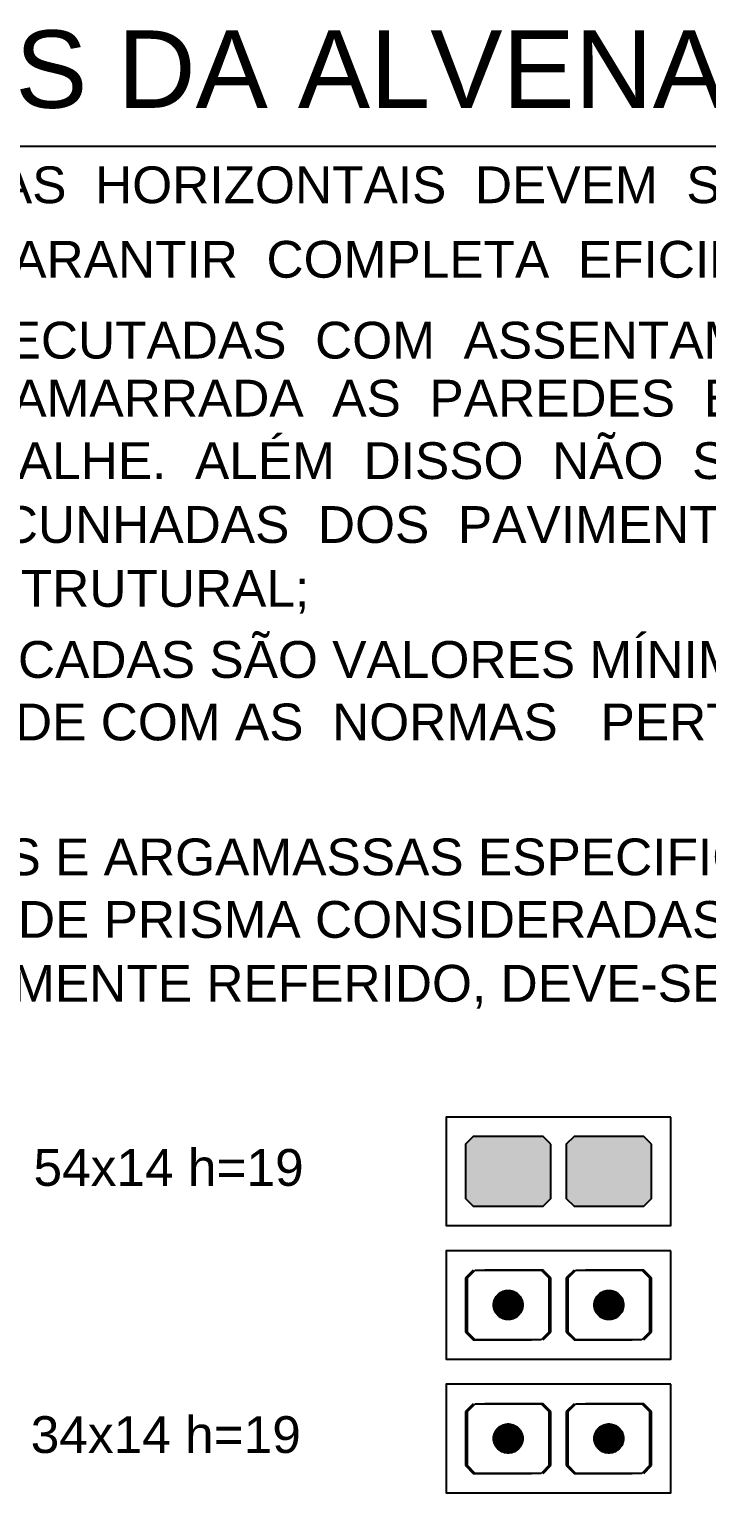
# Model space of a CAD drawing. Extents: x 0 to 119, y 0 to 84.
# Drawn here: x 106.6 to 110.1, y 43.35 to 50.91 of the extents above; entities that cross this region are included whole.
import ezdxf

# ---------------------------------------------------------------- set-up
doc = ezdxf.new("R2010")
doc.units = 0
doc.header["$MEASUREMENT"] = 0
doc.linetypes.add('ESTILO_TQS_0005', pattern=[0.4, 0.3, -0.1])
for name, color, linetype in [('17', 90, 'CONTINUOUS'), ('27', 250, 'CONTINUOUS'), ('40', 7, 'CONTINUOUS'), ('9', 8, 'CONTINUOUS')]:
    doc.layers.add(name, color=color, linetype=linetype)
doc.styles.add('TQS_ARIAL', font='arial.ttf')

msp = doc.modelspace()

# ---------------------------------------------------------------- linework, layer by layer
at = {"layer": '17', "color": 90, "linetype": 'Continuous'}
for p, q in [((108.864602, 43.774576), (108.904602, 43.814576)), ((108.864602, 43.494576), (108.864602, 43.774576)), ((108.904602, 43.814576), (109.244602, 43.814576)), ((109.244602, 43.814576), (109.284602, 43.774577)), ((109.284602, 43.774577), (109.284602, 43.494576)), ((109.384602, 43.774576), (109.424602, 43.814576)), ((109.384602, 43.494576), (109.384602, 43.774576)), ((109.424602, 43.814576), (109.764602, 43.814576)), ((109.764602, 43.814576), (109.804602, 43.774577)), ((109.804602, 43.774577), (109.804602, 43.494576)), ((109.031794, 43.576828), (109.09175, 43.705405)), ((109.54055, 43.590228), (109.599562, 43.56271)), ((108.904602, 43.454576), (108.864602, 43.494576)), ((109.284602, 43.494576), (109.244602, 43.454576)), ((109.424602, 43.454576), (109.384602, 43.494576)), ((109.804602, 43.494576), (109.764602, 43.454576)), ((109.244602, 43.454576), (108.904602, 43.454576)), ((109.764602, 43.454576), (109.424602, 43.454576))]:
    msp.add_line(p, q, dxfattribs=at)
for points in [[(109.073402, 43.634576), (109.073408, 43.634455), (109.073427, 43.634335), (109.073457, 43.634217), (109.0735, 43.634103), (109.073553, 43.633994), (109.073617, 43.633891), (109.073692, 43.633795), (109.073776, 43.633707), (109.073868, 43.633628), (109.073968, 43.633558), (109.074074, 43.633499), (109.074186, 43.633451), (109.074302, 43.633415), (109.074421, 43.63339), (109.074542, 43.633378), (109.074663, 43.633378), (109.074784, 43.63339), (109.074903, 43.633415), (109.075019, 43.633451), (109.075131, 43.633499), (109.075237, 43.633558), (109.075337, 43.633628), (109.075429, 43.633707), (109.075513, 43.633795), (109.075587, 43.633891), (109.075652, 43.633994), (109.075705, 43.634103), (109.075747, 43.634217), (109.075778, 43.634335), (109.075796, 43.634455), (109.075802, 43.634576), (108.999002, 43.634576), (108.99939, 43.642225), (109.00055, 43.649795), (109.002469, 43.657208), (109.005129, 43.66439), (109.008502, 43.671265), (109.012553, 43.677764), (109.01724, 43.68382), (109.022516, 43.689371), (109.028327, 43.694359), (109.034613, 43.698734), (109.041308, 43.70245), (109.048346, 43.705471), (109.055653, 43.707763), (109.063154, 43.709305), (109.070773, 43.710079), (109.078431, 43.710079), (109.08605, 43.709305), (109.093552, 43.707763), (109.100859, 43.705471), (109.107896, 43.70245), (109.114592, 43.698734), (109.120878, 43.694359), (109.126688, 43.689371), (109.131964, 43.68382), (109.136652, 43.677764), (109.140703, 43.671265), (109.144076, 43.66439), (109.146735, 43.657208), (109.148655, 43.649795), (109.149814, 43.642225), (109.150202, 43.634576), (109.073402, 43.634576)], [(109.593402, 43.634576), (109.593408, 43.634455), (109.593427, 43.634335), (109.593457, 43.634217), (109.5935, 43.634103), (109.593553, 43.633994), (109.593617, 43.633891), (109.593692, 43.633795), (109.593776, 43.633707), (109.593868, 43.633627), (109.593968, 43.633558), (109.594074, 43.633499), (109.594186, 43.633451), (109.594302, 43.633415), (109.594421, 43.63339), (109.594542, 43.633378), (109.594663, 43.633378), (109.594784, 43.63339), (109.594903, 43.633415), (109.595019, 43.633451), (109.595131, 43.633499), (109.595237, 43.633558), (109.595337, 43.633627), (109.595429, 43.633707), (109.595513, 43.633795), (109.595587, 43.633891), (109.595652, 43.633994), (109.595705, 43.634103), (109.595747, 43.634217), (109.595778, 43.634335), (109.595796, 43.634455), (109.595802, 43.634576), (109.519002, 43.634576), (109.51939, 43.642225), (109.52055, 43.649795), (109.522469, 43.657208), (109.525129, 43.66439), (109.528502, 43.671265), (109.532553, 43.677764), (109.53724, 43.68382), (109.542516, 43.689371), (109.548327, 43.694359), (109.554613, 43.698734), (109.561308, 43.70245), (109.568346, 43.70547), (109.575653, 43.707763), (109.583154, 43.709305), (109.590773, 43.710079), (109.598431, 43.710079), (109.60605, 43.709305), (109.613552, 43.707763), (109.620859, 43.70547), (109.627896, 43.70245), (109.634592, 43.698734), (109.640878, 43.694359), (109.646688, 43.689371), (109.651964, 43.68382), (109.656652, 43.677764), (109.660703, 43.671265), (109.664076, 43.66439), (109.666735, 43.657208), (109.668655, 43.649795), (109.669814, 43.642225), (109.670202, 43.634576), (109.593402, 43.634576)], [(109.075802, 43.634576), (109.075796, 43.634698), (109.075778, 43.634818), (109.075747, 43.634936), (109.075705, 43.63505), (109.075652, 43.635159), (109.075587, 43.635262), (109.075513, 43.635358), (109.075429, 43.635446), (109.075337, 43.635525), (109.075237, 43.635595), (109.075131, 43.635654), (109.075019, 43.635702), (109.074903, 43.635738), (109.074784, 43.635763), (109.074663, 43.635775), (109.074542, 43.635775), (109.074421, 43.635763), (109.074302, 43.635738), (109.074186, 43.635702), (109.074074, 43.635654), (109.073968, 43.635595), (109.073868, 43.635525), (109.073776, 43.635446), (109.073692, 43.635358), (109.073617, 43.635262), (109.073553, 43.635159), (109.0735, 43.63505), (109.073457, 43.634936), (109.073427, 43.634818), (109.073408, 43.634698), (109.073402, 43.634576), (109.150202, 43.634576), (109.149814, 43.626928), (109.148655, 43.619358), (109.146735, 43.611945), (109.144076, 43.604763), (109.140703, 43.597888), (109.136652, 43.591389), (109.131964, 43.585333), (109.126688, 43.579782), (109.120878, 43.574794), (109.114592, 43.570419), (109.107896, 43.566702), (109.100859, 43.563682), (109.093552, 43.56139), (109.08605, 43.559848), (109.078431, 43.559073), (109.070773, 43.559073), (109.063154, 43.559848), (109.055653, 43.56139), (109.048346, 43.563682), (109.041308, 43.566702), (109.034613, 43.570419), (109.028327, 43.574794), (109.022516, 43.579782), (109.01724, 43.585333), (109.012553, 43.591389), (109.008502, 43.597888), (109.005129, 43.604763), (109.002469, 43.611945), (109.00055, 43.619358), (108.99939, 43.626928), (108.999002, 43.634576), (109.075802, 43.634576)], [(109.595802, 43.634576), (109.595796, 43.634698), (109.595778, 43.634818), (109.595747, 43.634936), (109.595705, 43.63505), (109.595652, 43.635159), (109.595587, 43.635262), (109.595513, 43.635358), (109.595429, 43.635446), (109.595337, 43.635525), (109.595237, 43.635595), (109.595131, 43.635654), (109.595019, 43.635702), (109.594903, 43.635738), (109.594784, 43.635763), (109.594663, 43.635775), (109.594542, 43.635775), (109.594421, 43.635763), (109.594302, 43.635738), (109.594186, 43.635702), (109.594074, 43.635654), (109.593968, 43.635595), (109.593868, 43.635525), (109.593776, 43.635446), (109.593692, 43.635358), (109.593617, 43.635262), (109.593553, 43.635159), (109.5935, 43.63505), (109.593457, 43.634936), (109.593427, 43.634818), (109.593408, 43.634698), (109.593402, 43.634576), (109.670202, 43.634576), (109.669814, 43.626928), (109.668655, 43.619358), (109.666735, 43.611945), (109.664076, 43.604763), (109.660703, 43.597888), (109.656652, 43.591389), (109.651964, 43.585333), (109.646688, 43.579782), (109.640878, 43.574794), (109.634592, 43.570419), (109.627896, 43.566702), (109.620859, 43.563682), (109.613552, 43.56139), (109.60605, 43.559848), (109.598431, 43.559073), (109.590773, 43.559073), (109.583154, 43.559848), (109.575653, 43.56139), (109.568346, 43.563682), (109.561308, 43.566702), (109.554613, 43.570419), (109.548327, 43.574794), (109.542516, 43.579782), (109.53724, 43.585333), (109.532553, 43.591389), (109.528502, 43.597888), (109.525129, 43.604763), (109.522469, 43.611945), (109.52055, 43.619358), (109.51939, 43.626928), (109.519002, 43.634576), (109.595802, 43.634576)]]:
    msp.add_lwpolyline(points, dxfattribs=at)
for centre in [(109.074602, 43.634576), (109.594602, 43.634576)]:
    msp.add_circle(centre, 0.0744, dxfattribs=at)
for points in [[(109.073402, 43.634576), (109.028327, 43.694359), (109.034613, 43.698734)], [(109.073402, 43.634576), (109.034613, 43.698734), (109.041308, 43.70245)], [(109.073402, 43.634576), (109.041308, 43.70245), (109.048346, 43.705471)], [(109.073402, 43.634576), (109.048346, 43.705471), (109.055653, 43.707763)], [(109.073402, 43.634576), (109.055653, 43.707763), (109.063154, 43.709305)], [(109.073402, 43.634576), (109.063154, 43.709305), (109.070773, 43.710079)], [(109.073402, 43.634576), (109.070773, 43.710079), (109.078431, 43.710079)], [(109.075337, 43.633628), (109.073402, 43.634576), (109.078431, 43.710079)], [(109.075337, 43.633628), (109.078431, 43.710079), (109.150202, 43.634576)], [(109.150202, 43.634576), (109.078431, 43.710079), (109.08605, 43.709305)], [(109.150202, 43.634576), (109.08605, 43.709305), (109.093552, 43.707763)], [(109.150202, 43.634576), (109.093552, 43.707763), (109.100859, 43.705471)], [(109.150202, 43.634576), (109.100859, 43.705471), (109.107896, 43.70245)], [(109.150202, 43.634576), (109.107896, 43.70245), (109.114592, 43.698734)], [(109.150202, 43.634576), (109.114592, 43.698734), (109.120878, 43.694359)], [(109.593402, 43.634576), (109.548327, 43.694359), (109.554613, 43.698734)], [(109.593402, 43.634576), (109.554613, 43.698734), (109.561308, 43.70245)], [(109.593402, 43.634576), (109.561308, 43.70245), (109.568346, 43.70547)], [(109.593402, 43.634576), (109.568346, 43.70547), (109.575653, 43.707763)], [(109.593402, 43.634576), (109.575653, 43.707763), (109.583154, 43.709305)], [(109.593402, 43.634576), (109.583154, 43.709305), (109.590773, 43.710079)], [(109.593402, 43.634576), (109.590773, 43.710079), (109.598431, 43.710079)], [(109.595337, 43.633627), (109.593402, 43.634576), (109.598431, 43.710079)], [(109.595337, 43.633627), (109.598431, 43.710079), (109.670202, 43.634576)], [(109.670202, 43.634576), (109.598431, 43.710079), (109.60605, 43.709305)], [(109.670202, 43.634576), (109.60605, 43.709305), (109.613552, 43.707763)], [(109.670202, 43.634576), (109.613552, 43.707763), (109.620859, 43.70547)], [(109.670202, 43.634576), (109.620859, 43.70547), (109.627896, 43.70245)], [(109.670202, 43.634576), (109.627896, 43.70245), (109.634592, 43.698734)], [(109.670202, 43.634576), (109.634592, 43.698734), (109.640878, 43.694359)], [(109.073402, 43.634576), (108.999002, 43.634576), (108.99939, 43.642225)], [(109.073868, 43.635525), (108.99939, 43.626928), (108.999002, 43.634576)], [(109.073402, 43.634576), (108.99939, 43.642225), (109.00055, 43.649795)], [(109.073868, 43.635525), (109.00055, 43.619358), (108.99939, 43.626928)], [(109.073402, 43.634576), (109.00055, 43.649795), (109.002469, 43.657208)], [(109.073868, 43.635525), (109.002469, 43.611945), (109.00055, 43.619358)], [(109.073402, 43.634576), (109.002469, 43.657208), (109.005129, 43.66439)], [(109.073868, 43.635525), (109.005129, 43.604763), (109.002469, 43.611945)], [(109.073402, 43.634576), (109.005129, 43.66439), (109.008502, 43.671265)], [(109.073868, 43.635525), (109.008502, 43.597888), (109.005129, 43.604763)], [(109.073402, 43.634576), (109.008502, 43.671265), (109.012553, 43.677764)], [(109.073868, 43.635525), (109.012553, 43.591389), (109.008502, 43.597888)], [(109.073402, 43.634576), (109.012553, 43.677764), (109.01724, 43.68382)], [(109.073868, 43.635525), (109.01724, 43.585333), (109.012553, 43.591389)], [(109.073402, 43.634576), (109.01724, 43.68382), (109.022516, 43.689371)], [(109.073868, 43.635525), (109.022516, 43.579782), (109.01724, 43.585333)], [(109.073402, 43.634576), (109.022516, 43.689371), (109.028327, 43.694359)], [(109.073868, 43.635525), (109.028327, 43.574794), (109.022516, 43.579782)], [(109.073868, 43.635525), (109.034613, 43.570419), (109.028327, 43.574794)], [(109.073868, 43.635525), (109.041308, 43.566702), (109.034613, 43.570419)], [(109.073868, 43.635525), (109.048346, 43.563682), (109.041308, 43.566702)], [(109.073868, 43.635525), (109.055653, 43.56139), (109.048346, 43.563682)], [(109.073868, 43.635525), (109.063154, 43.559848), (109.055653, 43.56139)], [(109.073868, 43.635525), (109.070773, 43.559073), (109.063154, 43.559848)], [(109.073868, 43.635525), (109.078431, 43.559073), (109.070773, 43.559073)], [(109.075337, 43.633628), (109.073408, 43.634455), (109.073402, 43.634576)], [(109.075337, 43.633628), (109.073402, 43.634576), (109.073402, 43.634576)], [(109.075337, 43.633628), (109.073402, 43.634576), (109.073402, 43.634576)], [(109.075337, 43.633628), (109.073402, 43.634576), (109.073402, 43.634576)], [(109.075337, 43.633628), (109.073402, 43.634576), (109.073402, 43.634576)], [(109.075337, 43.633628), (109.073402, 43.634576), (109.073402, 43.634576)], [(109.075337, 43.633628), (109.073402, 43.634576), (109.073402, 43.634576)], [(109.075337, 43.633628), (109.073402, 43.634576), (109.073402, 43.634576)], [(109.075337, 43.633628), (109.073402, 43.634576), (109.073402, 43.634576)], [(109.075337, 43.633628), (109.073402, 43.634576), (109.073402, 43.634576)], [(109.075337, 43.633628), (109.073427, 43.634335), (109.073408, 43.634455)], [(109.075337, 43.633628), (109.073408, 43.634455), (109.073408, 43.634455)], [(109.075337, 43.633628), (109.073553, 43.633994), (109.073427, 43.634335)], [(109.075337, 43.633628), (109.073427, 43.634335), (109.073427, 43.634335)], [(109.075337, 43.633628), (109.073427, 43.634335), (109.073427, 43.634335)], [(109.075337, 43.633628), (109.073692, 43.633795), (109.073553, 43.633994)], [(109.075337, 43.633628), (109.073868, 43.633628), (109.073692, 43.633795)], [(109.075802, 43.634576), (109.073868, 43.635525), (109.074074, 43.635654)], [(109.075802, 43.634576), (109.078431, 43.559073), (109.073868, 43.635525)], [(109.075337, 43.633628), (109.073968, 43.633558), (109.073868, 43.633628)], [(109.075337, 43.633628), (109.074074, 43.633499), (109.073968, 43.633558)], [(109.075802, 43.634576), (109.074074, 43.635654), (109.074421, 43.635763)], [(109.075337, 43.633628), (109.074186, 43.633451), (109.074074, 43.633499)], [(109.075337, 43.633628), (109.074302, 43.633415), (109.074186, 43.633451)], [(109.075337, 43.633628), (109.074421, 43.63339), (109.074302, 43.633415)], [(109.075802, 43.634576), (109.074421, 43.635763), (109.074542, 43.635775)], [(109.075802, 43.634576), (109.074421, 43.635763), (109.074421, 43.635763)], [(109.075802, 43.634576), (109.074421, 43.635763), (109.074421, 43.635763)], [(109.075337, 43.633628), (109.074542, 43.633378), (109.074421, 43.63339)], [(109.075802, 43.634576), (109.074542, 43.635775), (109.074542, 43.635775)], [(109.075802, 43.634576), (109.074542, 43.635775), (109.074663, 43.635775)], [(109.075337, 43.633628), (109.074663, 43.633378), (109.074542, 43.633378)], [(109.075337, 43.633628), (109.074542, 43.633378), (109.074542, 43.633378)], [(109.075802, 43.634576), (109.074663, 43.635775), (109.074663, 43.635775)], [(109.075802, 43.634576), (109.074663, 43.635775), (109.074784, 43.635763)], [(109.075337, 43.633628), (109.074784, 43.63339), (109.074663, 43.633378)], [(109.075337, 43.633628), (109.074663, 43.633378), (109.074663, 43.633378)], [(109.075802, 43.634576), (109.074784, 43.635763), (109.074903, 43.635738)], [(109.075337, 43.633628), (109.075131, 43.633499), (109.074784, 43.63339)], [(109.075337, 43.633628), (109.074784, 43.63339), (109.074784, 43.63339)], [(109.075337, 43.633628), (109.074784, 43.63339), (109.074784, 43.63339)], [(109.075802, 43.634576), (109.074903, 43.635738), (109.075019, 43.635702)], [(109.075802, 43.634576), (109.075019, 43.635702), (109.075131, 43.635654)], [(109.075802, 43.634576), (109.075131, 43.635654), (109.075237, 43.635595)], [(109.075802, 43.634576), (109.075237, 43.635595), (109.075337, 43.635525)], [(109.075802, 43.634576), (109.075337, 43.635525), (109.075513, 43.635358)], [(109.075802, 43.634576), (109.075513, 43.635358), (109.075652, 43.635159)], [(109.075802, 43.634576), (109.075652, 43.635159), (109.075778, 43.634818)], [(109.075802, 43.634576), (109.075778, 43.634818), (109.075778, 43.634818)], [(109.075802, 43.634576), (109.075778, 43.634818), (109.075778, 43.634818)], [(109.075802, 43.634576), (109.075778, 43.634818), (109.075796, 43.634698)], [(109.075802, 43.634576), (109.075796, 43.634698), (109.075796, 43.634698)], [(109.075802, 43.634576), (109.075796, 43.634698), (109.075802, 43.634576)], [(109.075802, 43.634576), (109.150202, 43.634576), (109.078431, 43.559073)], [(109.075802, 43.634576), (109.075802, 43.634576), (109.075802, 43.634576)], [(109.075802, 43.634576), (109.075802, 43.634576), (109.075802, 43.634576)], [(109.075802, 43.634576), (109.075802, 43.634576), (109.075802, 43.634576)], [(109.075802, 43.634576), (109.075802, 43.634576), (109.075802, 43.634576)], [(109.075802, 43.634576), (109.075802, 43.634576), (109.075802, 43.634576)], [(109.075802, 43.634576), (109.075802, 43.634576), (109.075802, 43.634576)], [(109.075802, 43.634576), (109.075802, 43.634576), (109.075802, 43.634576)], [(109.075802, 43.634576), (109.075802, 43.634576), (109.075802, 43.634576)], [(109.150202, 43.634576), (109.08605, 43.559848), (109.078431, 43.559073)], [(109.150202, 43.634576), (109.093552, 43.56139), (109.08605, 43.559848)], [(109.150202, 43.634576), (109.100859, 43.563682), (109.093552, 43.56139)], [(109.150202, 43.634576), (109.107896, 43.566702), (109.100859, 43.563682)], [(109.150202, 43.634576), (109.114592, 43.570419), (109.107896, 43.566702)], [(109.150202, 43.634576), (109.120878, 43.574794), (109.114592, 43.570419)], [(109.150202, 43.634576), (109.120878, 43.694359), (109.126688, 43.689371)], [(109.150202, 43.634576), (109.126688, 43.579782), (109.120878, 43.574794)], [(109.150202, 43.634576), (109.126688, 43.689371), (109.131964, 43.68382)], [(109.150202, 43.634576), (109.131964, 43.585333), (109.126688, 43.579782)], [(109.150202, 43.634576), (109.131964, 43.68382), (109.136652, 43.677764)], [(109.150202, 43.634576), (109.136652, 43.591389), (109.131964, 43.585333)], [(109.150202, 43.634576), (109.136652, 43.677764), (109.140703, 43.671265)], [(109.150202, 43.634576), (109.140703, 43.597888), (109.136652, 43.591389)], [(109.150202, 43.634576), (109.140703, 43.671265), (109.144076, 43.66439)], [(109.150202, 43.634576), (109.144076, 43.604763), (109.140703, 43.597888)], [(109.150202, 43.634576), (109.144076, 43.66439), (109.146735, 43.657208)], [(109.150202, 43.634576), (109.146735, 43.611945), (109.144076, 43.604763)], [(109.150202, 43.634576), (109.146735, 43.657208), (109.148655, 43.649795)], [(109.150202, 43.634576), (109.148655, 43.619358), (109.146735, 43.611945)], [(109.150202, 43.634576), (109.148655, 43.649795), (109.149814, 43.642225)], [(109.150202, 43.634576), (109.149814, 43.626928), (109.148655, 43.619358)], [(109.593402, 43.634576), (109.519002, 43.634576), (109.51939, 43.642225)], [(109.593868, 43.635525), (109.51939, 43.626928), (109.519002, 43.634576)], [(109.593402, 43.634576), (109.51939, 43.642225), (109.52055, 43.649795)], [(109.593868, 43.635525), (109.52055, 43.619358), (109.51939, 43.626928)], [(109.593402, 43.634576), (109.52055, 43.649795), (109.522469, 43.657208)], [(109.593868, 43.635525), (109.522469, 43.611945), (109.52055, 43.619358)], [(109.593402, 43.634576), (109.522469, 43.657208), (109.525129, 43.66439)], [(109.593868, 43.635525), (109.525129, 43.604763), (109.522469, 43.611945)], [(109.593402, 43.634576), (109.525129, 43.66439), (109.528502, 43.671265)], [(109.593868, 43.635525), (109.528502, 43.597888), (109.525129, 43.604763)], [(109.593402, 43.634576), (109.528502, 43.671265), (109.532553, 43.677764)], [(109.593868, 43.635525), (109.532553, 43.591389), (109.528502, 43.597888)], [(109.593402, 43.634576), (109.532553, 43.677764), (109.53724, 43.68382)], [(109.593868, 43.635525), (109.53724, 43.585333), (109.532553, 43.591389)], [(109.593402, 43.634576), (109.53724, 43.68382), (109.542516, 43.689371)], [(109.593868, 43.635525), (109.542516, 43.579782), (109.53724, 43.585333)], [(109.593402, 43.634576), (109.542516, 43.689371), (109.548327, 43.694359)], [(109.593868, 43.635525), (109.548327, 43.574794), (109.542516, 43.579782)], [(109.593868, 43.635525), (109.554613, 43.570419), (109.548327, 43.574794)], [(109.593868, 43.635525), (109.561308, 43.566702), (109.554613, 43.570419)], [(109.593868, 43.635525), (109.568346, 43.563682), (109.561308, 43.566702)], [(109.593868, 43.635525), (109.575653, 43.56139), (109.568346, 43.563682)], [(109.593868, 43.635525), (109.583154, 43.559848), (109.575653, 43.56139)], [(109.593868, 43.635525), (109.590773, 43.559073), (109.583154, 43.559848)], [(109.593868, 43.635525), (109.598431, 43.559073), (109.590773, 43.559073)], [(109.595337, 43.633627), (109.593408, 43.634455), (109.593402, 43.634576)], [(109.595337, 43.633627), (109.593402, 43.634576), (109.593402, 43.634576)], [(109.595337, 43.633627), (109.593402, 43.634576), (109.593402, 43.634576)], [(109.595337, 43.633627), (109.593402, 43.634576), (109.593402, 43.634576)], [(109.595337, 43.633627), (109.593402, 43.634576), (109.593402, 43.634576)], [(109.595337, 43.633627), (109.593402, 43.634576), (109.593402, 43.634576)], [(109.595337, 43.633627), (109.593402, 43.634576), (109.593402, 43.634576)], [(109.595337, 43.633627), (109.593402, 43.634576), (109.593402, 43.634576)], [(109.595337, 43.633627), (109.593402, 43.634576), (109.593402, 43.634576)], [(109.595337, 43.633627), (109.593402, 43.634576), (109.593402, 43.634576)], [(109.595337, 43.633627), (109.593427, 43.634335), (109.593408, 43.634455)], [(109.595337, 43.633627), (109.593408, 43.634455), (109.593408, 43.634455)], [(109.595337, 43.633627), (109.593553, 43.633994), (109.593427, 43.634335)], [(109.595337, 43.633627), (109.593427, 43.634335), (109.593427, 43.634335)], [(109.595337, 43.633627), (109.593427, 43.634335), (109.593427, 43.634335)], [(109.595337, 43.633627), (109.593692, 43.633795), (109.593553, 43.633994)], [(109.595337, 43.633627), (109.593868, 43.633627), (109.593692, 43.633795)], [(109.595802, 43.634576), (109.593868, 43.635525), (109.594074, 43.635654)], [(109.595802, 43.634576), (109.598431, 43.559073), (109.593868, 43.635525)], [(109.595337, 43.633627), (109.593968, 43.633558), (109.593868, 43.633627)], [(109.595337, 43.633627), (109.594074, 43.633499), (109.593968, 43.633558)], [(109.595802, 43.634576), (109.594074, 43.635654), (109.594421, 43.635763)], [(109.595337, 43.633627), (109.594186, 43.633451), (109.594074, 43.633499)], [(109.595337, 43.633627), (109.594302, 43.633415), (109.594186, 43.633451)], [(109.595337, 43.633627), (109.594421, 43.63339), (109.594302, 43.633415)], [(109.595802, 43.634576), (109.594421, 43.635763), (109.594542, 43.635775)], [(109.595802, 43.634576), (109.594421, 43.635763), (109.594421, 43.635763)], [(109.595802, 43.634576), (109.594421, 43.635763), (109.594421, 43.635763)], [(109.595337, 43.633627), (109.594542, 43.633378), (109.594421, 43.63339)], [(109.595802, 43.634576), (109.594542, 43.635775), (109.594542, 43.635775)], [(109.595802, 43.634576), (109.594542, 43.635775), (109.594663, 43.635775)], [(109.595337, 43.633627), (109.594663, 43.633378), (109.594542, 43.633378)], [(109.595337, 43.633627), (109.594542, 43.633378), (109.594542, 43.633378)], [(109.595802, 43.634576), (109.594663, 43.635775), (109.594663, 43.635775)], [(109.595802, 43.634576), (109.594663, 43.635775), (109.594784, 43.635763)], [(109.595337, 43.633627), (109.594784, 43.63339), (109.594663, 43.633378)], [(109.595337, 43.633627), (109.594663, 43.633378), (109.594663, 43.633378)], [(109.595802, 43.634576), (109.594784, 43.635763), (109.594903, 43.635738)], [(109.595337, 43.633627), (109.595131, 43.633499), (109.594784, 43.63339)], [(109.595337, 43.633627), (109.594784, 43.63339), (109.594784, 43.63339)], [(109.595337, 43.633627), (109.594784, 43.63339), (109.594784, 43.63339)], [(109.595802, 43.634576), (109.594903, 43.635738), (109.595019, 43.635702)], [(109.595802, 43.634576), (109.595019, 43.635702), (109.595131, 43.635654)], [(109.595802, 43.634576), (109.595131, 43.635654), (109.595237, 43.635595)], [(109.595802, 43.634576), (109.595237, 43.635595), (109.595337, 43.635525)], [(109.595802, 43.634576), (109.595337, 43.635525), (109.595513, 43.635358)], [(109.595802, 43.634576), (109.595513, 43.635358), (109.595652, 43.635159)], [(109.595802, 43.634576), (109.595652, 43.635159), (109.595778, 43.634818)], [(109.595802, 43.634576), (109.595778, 43.634818), (109.595778, 43.634818)], [(109.595802, 43.634576), (109.595778, 43.634818), (109.595778, 43.634818)], [(109.595802, 43.634576), (109.595778, 43.634818), (109.595796, 43.634698)], [(109.595802, 43.634576), (109.595796, 43.634698), (109.595796, 43.634698)], [(109.595802, 43.634576), (109.595796, 43.634698), (109.595802, 43.634576)], [(109.595802, 43.634576), (109.670202, 43.634576), (109.598431, 43.559073)], [(109.595802, 43.634576), (109.595802, 43.634576), (109.595802, 43.634576)], [(109.595802, 43.634576), (109.595802, 43.634576), (109.595802, 43.634576)], [(109.595802, 43.634576), (109.595802, 43.634576), (109.595802, 43.634576)], [(109.595802, 43.634576), (109.595802, 43.634576), (109.595802, 43.634576)], [(109.595802, 43.634576), (109.595802, 43.634576), (109.595802, 43.634576)], [(109.595802, 43.634576), (109.595802, 43.634576), (109.595802, 43.634576)], [(109.595802, 43.634576), (109.595802, 43.634576), (109.595802, 43.634576)], [(109.595802, 43.634576), (109.595802, 43.634576), (109.595802, 43.634576)], [(109.670202, 43.634576), (109.60605, 43.559848), (109.598431, 43.559073)], [(109.670202, 43.634576), (109.613552, 43.56139), (109.60605, 43.559848)], [(109.670202, 43.634576), (109.620859, 43.563682), (109.613552, 43.56139)], [(109.670202, 43.634576), (109.627896, 43.566702), (109.620859, 43.563682)], [(109.670202, 43.634576), (109.634592, 43.570419), (109.627896, 43.566702)], [(109.670202, 43.634576), (109.640878, 43.574794), (109.634592, 43.570419)], [(109.670202, 43.634576), (109.640878, 43.694359), (109.646688, 43.689371)], [(109.670202, 43.634576), (109.646688, 43.579782), (109.640878, 43.574794)], [(109.670202, 43.634576), (109.646688, 43.689371), (109.651964, 43.68382)], [(109.670202, 43.634576), (109.651964, 43.585333), (109.646688, 43.579782)], [(109.670202, 43.634576), (109.651964, 43.68382), (109.656652, 43.677764)], [(109.670202, 43.634576), (109.656652, 43.591389), (109.651964, 43.585333)], [(109.670202, 43.634576), (109.656652, 43.677764), (109.660703, 43.671265)], [(109.670202, 43.634576), (109.660703, 43.597888), (109.656652, 43.591389)], [(109.670202, 43.634576), (109.660703, 43.671265), (109.664076, 43.66439)], [(109.670202, 43.634576), (109.664076, 43.604763), (109.660703, 43.597888)], [(109.670202, 43.634576), (109.664076, 43.66439), (109.666735, 43.657208)], [(109.670202, 43.634576), (109.666735, 43.611945), (109.664076, 43.604763)], [(109.670202, 43.634576), (109.666735, 43.657208), (109.668655, 43.649795)], [(109.670202, 43.634576), (109.668655, 43.619358), (109.666735, 43.611945)], [(109.670202, 43.634576), (109.668655, 43.649795), (109.669814, 43.642225)], [(109.670202, 43.634576), (109.669814, 43.626928), (109.668655, 43.619358)]]:
    msp.add_solid(points, dxfattribs=at)
at = {"layer": '27', "color": 250, "linetype": 'ESTILO_TQS_0005'}
for points in [[(109.294602, 45.154576), (109.254602, 45.194576), (108.894602, 45.194576), (108.854602, 45.154576), (108.854602, 44.874576), (108.894602, 44.834576), (109.254602, 44.834576), (109.294602, 44.874576), (109.294602, 45.154576)], [(109.814602, 45.154576), (109.774602, 45.194576), (109.414602, 45.194576), (109.374602, 45.154576), (109.374602, 44.874576), (109.414602, 44.834576), (109.774602, 44.834576), (109.814602, 44.874576), (109.814602, 45.154576)], [(109.294602, 44.464576), (109.254602, 44.504576), (108.894602, 44.504576), (108.854602, 44.464576), (108.854602, 44.184576), (108.894602, 44.144576), (109.254602, 44.144576), (109.294602, 44.184576), (109.294602, 44.464576)], [(109.814602, 44.464576), (109.774602, 44.504576), (109.414602, 44.504576), (109.374602, 44.464576), (109.374602, 44.184576), (109.414602, 44.144576), (109.774602, 44.144576), (109.814602, 44.184576), (109.814602, 44.464576)], [(109.294602, 43.774576), (109.254602, 43.814576), (108.894602, 43.814576), (108.854602, 43.774576), (108.854602, 43.494576), (108.894602, 43.454576), (109.254602, 43.454576), (109.294602, 43.494576), (109.294602, 43.774576)], [(109.814602, 43.774576), (109.774602, 43.814576), (109.414602, 43.814576), (109.374602, 43.774576), (109.374602, 43.494576), (109.414602, 43.454576), (109.774602, 43.454576), (109.814602, 43.494576), (109.814602, 43.774576)]]:
    msp.add_lwpolyline(points, dxfattribs=at)
at = {"layer": '40', "linetype": 'Continuous'}
for p, q in [((100.4, 50.310783), (117.9, 50.310783)), ((108.864602, 44.464576), (108.904602, 44.504576)), ((108.864602, 44.184576), (108.864602, 44.464576)), ((108.904602, 44.504576), (109.244602, 44.504576)), ((109.244602, 44.504576), (109.284602, 44.464577)), ((109.284602, 44.464577), (109.284602, 44.184576)), ((109.384602, 44.464576), (109.424602, 44.504576)), ((109.384602, 44.184576), (109.384602, 44.464576)), ((109.424602, 44.504576), (109.764602, 44.504576)), ((109.764602, 44.504576), (109.804602, 44.464577)), ((109.804602, 44.464577), (109.804602, 44.184576)), ((108.904602, 44.144576), (108.864602, 44.184576)), ((109.284602, 44.184576), (109.244602, 44.144576)), ((109.424602, 44.144576), (109.384602, 44.184576)), ((109.804602, 44.184576), (109.764602, 44.144576)), ((109.244602, 44.144576), (108.904602, 44.144576)), ((109.764602, 44.144576), (109.424602, 44.144576))]:
    msp.add_line(p, q, dxfattribs=at)
for points in [[(109.914602, 45.294576), (108.754602, 45.294576), (108.754602, 44.734576), (109.914602, 44.734576), (109.914602, 45.294576)], [(109.914602, 44.604576), (108.754602, 44.604576), (108.754602, 44.044576), (109.914602, 44.044576), (109.914602, 44.604576)], [(109.073402, 44.324576), (109.073408, 44.324455), (109.073427, 44.324335), (109.073457, 44.324217), (109.0735, 44.324103), (109.073553, 44.323994), (109.073617, 44.323891), (109.073692, 44.323795), (109.073776, 44.323707), (109.073868, 44.323628), (109.073968, 44.323558), (109.074074, 44.323499), (109.074186, 44.323451), (109.074302, 44.323415), (109.074421, 44.32339), (109.074542, 44.323378), (109.074663, 44.323378), (109.074784, 44.32339), (109.074903, 44.323415), (109.075019, 44.323451), (109.075131, 44.323499), (109.075237, 44.323558), (109.075337, 44.323628), (109.075429, 44.323707), (109.075513, 44.323795), (109.075587, 44.323891), (109.075652, 44.323994), (109.075705, 44.324103), (109.075747, 44.324217), (109.075778, 44.324335), (109.075796, 44.324455), (109.075802, 44.324576), (108.999002, 44.324576), (108.99939, 44.332225), (109.00055, 44.339795), (109.002469, 44.347208), (109.005129, 44.35439), (109.008502, 44.361265), (109.012553, 44.367764), (109.01724, 44.37382), (109.022516, 44.379371), (109.028327, 44.384359), (109.034613, 44.388734), (109.041308, 44.39245), (109.048346, 44.395471), (109.055653, 44.397763), (109.063154, 44.399305), (109.070773, 44.400079), (109.078431, 44.400079), (109.08605, 44.399305), (109.093552, 44.397763), (109.100859, 44.395471), (109.107896, 44.39245), (109.114592, 44.388734), (109.120878, 44.384359), (109.126688, 44.379371), (109.131964, 44.37382), (109.136652, 44.367764), (109.140703, 44.361265), (109.144076, 44.35439), (109.146735, 44.347208), (109.148655, 44.339795), (109.149814, 44.332225), (109.150202, 44.324576), (109.073402, 44.324576)], [(109.593402, 44.324576), (109.593408, 44.324455), (109.593427, 44.324335), (109.593457, 44.324217), (109.5935, 44.324103), (109.593553, 44.323994), (109.593617, 44.323891), (109.593692, 44.323795), (109.593776, 44.323707), (109.593868, 44.323627), (109.593968, 44.323558), (109.594074, 44.323499), (109.594186, 44.323451), (109.594302, 44.323415), (109.594421, 44.32339), (109.594542, 44.323378), (109.594663, 44.323378), (109.594784, 44.32339), (109.594903, 44.323415), (109.595019, 44.323451), (109.595131, 44.323499), (109.595237, 44.323558), (109.595337, 44.323627), (109.595429, 44.323707), (109.595513, 44.323795), (109.595587, 44.323891), (109.595652, 44.323994), (109.595705, 44.324103), (109.595747, 44.324217), (109.595778, 44.324335), (109.595796, 44.324455), (109.595802, 44.324576), (109.519002, 44.324576), (109.51939, 44.332225), (109.52055, 44.339795), (109.522469, 44.347208), (109.525129, 44.35439), (109.528502, 44.361265), (109.532553, 44.367764), (109.53724, 44.37382), (109.542516, 44.379371), (109.548327, 44.384359), (109.554613, 44.388734), (109.561308, 44.39245), (109.568346, 44.39547), (109.575653, 44.397763), (109.583154, 44.399305), (109.590773, 44.400079), (109.598431, 44.400079), (109.60605, 44.399305), (109.613552, 44.397763), (109.620859, 44.39547), (109.627896, 44.39245), (109.634592, 44.388734), (109.640878, 44.384359), (109.646688, 44.379371), (109.651964, 44.37382), (109.656652, 44.367764), (109.660703, 44.361265), (109.664076, 44.35439), (109.666735, 44.347208), (109.668655, 44.339795), (109.669814, 44.332225), (109.670202, 44.324576), (109.593402, 44.324576)], [(109.075802, 44.324576), (109.075796, 44.324698), (109.075778, 44.324818), (109.075747, 44.324936), (109.075705, 44.32505), (109.075652, 44.325159), (109.075587, 44.325262), (109.075513, 44.325358), (109.075429, 44.325446), (109.075337, 44.325525), (109.075237, 44.325595), (109.075131, 44.325654), (109.075019, 44.325702), (109.074903, 44.325738), (109.074784, 44.325763), (109.074663, 44.325775), (109.074542, 44.325775), (109.074421, 44.325763), (109.074302, 44.325738), (109.074186, 44.325702), (109.074074, 44.325654), (109.073968, 44.325595), (109.073868, 44.325525), (109.073776, 44.325446), (109.073692, 44.325358), (109.073617, 44.325262), (109.073553, 44.325159), (109.0735, 44.32505), (109.073457, 44.324936), (109.073427, 44.324818), (109.073408, 44.324698), (109.073402, 44.324576), (109.150202, 44.324576), (109.149814, 44.316928), (109.148655, 44.309358), (109.146735, 44.301945), (109.144076, 44.294763), (109.140703, 44.287888), (109.136652, 44.281389), (109.131964, 44.275333), (109.126688, 44.269782), (109.120878, 44.264794), (109.114592, 44.260419), (109.107896, 44.256702), (109.100859, 44.253682), (109.093552, 44.25139), (109.08605, 44.249848), (109.078431, 44.249073), (109.070773, 44.249073), (109.063154, 44.249848), (109.055653, 44.25139), (109.048346, 44.253682), (109.041308, 44.256702), (109.034613, 44.260419), (109.028327, 44.264794), (109.022516, 44.269782), (109.01724, 44.275333), (109.012553, 44.281389), (109.008502, 44.287888), (109.005129, 44.294763), (109.002469, 44.301945), (109.00055, 44.309358), (108.99939, 44.316928), (108.999002, 44.324576), (109.075802, 44.324576)], [(109.595802, 44.324576), (109.595796, 44.324698), (109.595778, 44.324818), (109.595747, 44.324936), (109.595705, 44.32505), (109.595652, 44.325159), (109.595587, 44.325262), (109.595513, 44.325358), (109.595429, 44.325446), (109.595337, 44.325525), (109.595237, 44.325595), (109.595131, 44.325654), (109.595019, 44.325702), (109.594903, 44.325738), (109.594784, 44.325763), (109.594663, 44.325775), (109.594542, 44.325775), (109.594421, 44.325763), (109.594302, 44.325738), (109.594186, 44.325702), (109.594074, 44.325654), (109.593968, 44.325595), (109.593868, 44.325525), (109.593776, 44.325446), (109.593692, 44.325358), (109.593617, 44.325262), (109.593553, 44.325159), (109.5935, 44.32505), (109.593457, 44.324936), (109.593427, 44.324818), (109.593408, 44.324698), (109.593402, 44.324576), (109.670202, 44.324576), (109.669814, 44.316928), (109.668655, 44.309358), (109.666735, 44.301945), (109.664076, 44.294763), (109.660703, 44.287888), (109.656652, 44.281389), (109.651964, 44.275333), (109.646688, 44.269782), (109.640878, 44.264794), (109.634592, 44.260419), (109.627896, 44.256702), (109.620859, 44.253682), (109.613552, 44.25139), (109.60605, 44.249848), (109.598431, 44.249073), (109.590773, 44.249073), (109.583154, 44.249848), (109.575653, 44.25139), (109.568346, 44.253682), (109.561308, 44.256702), (109.554613, 44.260419), (109.548327, 44.264794), (109.542516, 44.269782), (109.53724, 44.275333), (109.532553, 44.281389), (109.528502, 44.287888), (109.525129, 44.294763), (109.522469, 44.301945), (109.52055, 44.309358), (109.51939, 44.316928), (109.519002, 44.324576), (109.595802, 44.324576)], [(109.914602, 43.914576), (108.754602, 43.914576), (108.754602, 43.354576), (109.914602, 43.354576), (109.914602, 43.914576)]]:
    msp.add_lwpolyline(points, dxfattribs=at)
for centre in [(109.074602, 44.324576), (109.594602, 44.324576)]:
    msp.add_circle(centre, 0.0744, dxfattribs=at)
for points in [[(109.073402, 44.324576), (109.01724, 44.37382), (109.022516, 44.379371)], [(109.073402, 44.324576), (109.022516, 44.379371), (109.028327, 44.384359)], [(109.073402, 44.324576), (109.028327, 44.384359), (109.034613, 44.388734)], [(109.073402, 44.324576), (109.034613, 44.388734), (109.041308, 44.39245)], [(109.073402, 44.324576), (109.041308, 44.39245), (109.048346, 44.395471)], [(109.073402, 44.324576), (109.048346, 44.395471), (109.055653, 44.397763)], [(109.073402, 44.324576), (109.055653, 44.397763), (109.063154, 44.399305)], [(109.073402, 44.324576), (109.063154, 44.399305), (109.070773, 44.400079)], [(109.073402, 44.324576), (109.070773, 44.400079), (109.078431, 44.400079)], [(109.075337, 44.323628), (109.073402, 44.324576), (109.078431, 44.400079)], [(109.075337, 44.323628), (109.078431, 44.400079), (109.150202, 44.324576)], [(109.150202, 44.324576), (109.078431, 44.400079), (109.08605, 44.399305)], [(109.150202, 44.324576), (109.08605, 44.399305), (109.093552, 44.397763)], [(109.150202, 44.324576), (109.093552, 44.397763), (109.100859, 44.395471)], [(109.150202, 44.324576), (109.100859, 44.395471), (109.107896, 44.39245)], [(109.150202, 44.324576), (109.107896, 44.39245), (109.114592, 44.388734)], [(109.150202, 44.324576), (109.114592, 44.388734), (109.120878, 44.384359)], [(109.150202, 44.324576), (109.120878, 44.384359), (109.126688, 44.379371)], [(109.150202, 44.324576), (109.126688, 44.379371), (109.131964, 44.37382)], [(109.593402, 44.324576), (109.53724, 44.37382), (109.542516, 44.379371)], [(109.593402, 44.324576), (109.542516, 44.379371), (109.548327, 44.384359)], [(109.593402, 44.324576), (109.548327, 44.384359), (109.554613, 44.388734)], [(109.593402, 44.324576), (109.554613, 44.388734), (109.561308, 44.39245)], [(109.593402, 44.324576), (109.561308, 44.39245), (109.568346, 44.39547)], [(109.593402, 44.324576), (109.568346, 44.39547), (109.575653, 44.397763)], [(109.593402, 44.324576), (109.575653, 44.397763), (109.583154, 44.399305)], [(109.593402, 44.324576), (109.583154, 44.399305), (109.590773, 44.400079)], [(109.593402, 44.324576), (109.590773, 44.400079), (109.598431, 44.400079)], [(109.595337, 44.323627), (109.593402, 44.324576), (109.598431, 44.400079)], [(109.595337, 44.323627), (109.598431, 44.400079), (109.670202, 44.324576)], [(109.670202, 44.324576), (109.598431, 44.400079), (109.60605, 44.399305)], [(109.670202, 44.324576), (109.60605, 44.399305), (109.613552, 44.397763)], [(109.670202, 44.324576), (109.613552, 44.397763), (109.620859, 44.39547)], [(109.670202, 44.324576), (109.620859, 44.39547), (109.627896, 44.39245)], [(109.670202, 44.324576), (109.627896, 44.39245), (109.634592, 44.388734)], [(109.670202, 44.324576), (109.634592, 44.388734), (109.640878, 44.384359)], [(109.670202, 44.324576), (109.640878, 44.384359), (109.646688, 44.379371)], [(109.670202, 44.324576), (109.646688, 44.379371), (109.651964, 44.37382)], [(109.073402, 44.324576), (108.999002, 44.324576), (108.99939, 44.332225)], [(109.073868, 44.325525), (108.99939, 44.316928), (108.999002, 44.324576)], [(109.073402, 44.324576), (108.99939, 44.332225), (109.00055, 44.339795)], [(109.073868, 44.325525), (109.00055, 44.309358), (108.99939, 44.316928)], [(109.073402, 44.324576), (109.00055, 44.339795), (109.002469, 44.347208)], [(109.073868, 44.325525), (109.002469, 44.301945), (109.00055, 44.309358)], [(109.073402, 44.324576), (109.002469, 44.347208), (109.005129, 44.35439)], [(109.073868, 44.325525), (109.005129, 44.294763), (109.002469, 44.301945)], [(109.073402, 44.324576), (109.005129, 44.35439), (109.008502, 44.361265)], [(109.073868, 44.325525), (109.008502, 44.287888), (109.005129, 44.294763)], [(109.073402, 44.324576), (109.008502, 44.361265), (109.012553, 44.367764)], [(109.073868, 44.325525), (109.012553, 44.281389), (109.008502, 44.287888)], [(109.073402, 44.324576), (109.012553, 44.367764), (109.01724, 44.37382)], [(109.073868, 44.325525), (109.01724, 44.275333), (109.012553, 44.281389)], [(109.073868, 44.325525), (109.022516, 44.269782), (109.01724, 44.275333)], [(109.073868, 44.325525), (109.028327, 44.264794), (109.022516, 44.269782)], [(109.073868, 44.325525), (109.034613, 44.260419), (109.028327, 44.264794)], [(109.073868, 44.325525), (109.041308, 44.256702), (109.034613, 44.260419)], [(109.073868, 44.325525), (109.048346, 44.253682), (109.041308, 44.256702)], [(109.073868, 44.325525), (109.055653, 44.25139), (109.048346, 44.253682)], [(109.073868, 44.325525), (109.063154, 44.249848), (109.055653, 44.25139)], [(109.073868, 44.325525), (109.070773, 44.249073), (109.063154, 44.249848)], [(109.073868, 44.325525), (109.078431, 44.249073), (109.070773, 44.249073)], [(109.075337, 44.323628), (109.073408, 44.324455), (109.073402, 44.324576)], [(109.075337, 44.323628), (109.073402, 44.324576), (109.073402, 44.324576)], [(109.075337, 44.323628), (109.073402, 44.324576), (109.073402, 44.324576)], [(109.075337, 44.323628), (109.073402, 44.324576), (109.073402, 44.324576)], [(109.075337, 44.323628), (109.073402, 44.324576), (109.073402, 44.324576)], [(109.075337, 44.323628), (109.073402, 44.324576), (109.073402, 44.324576)], [(109.075337, 44.323628), (109.073402, 44.324576), (109.073402, 44.324576)], [(109.075337, 44.323628), (109.073402, 44.324576), (109.073402, 44.324576)], [(109.075337, 44.323628), (109.073402, 44.324576), (109.073402, 44.324576)], [(109.075337, 44.323628), (109.073402, 44.324576), (109.073402, 44.324576)], [(109.075337, 44.323628), (109.073427, 44.324335), (109.073408, 44.324455)], [(109.075337, 44.323628), (109.073408, 44.324455), (109.073408, 44.324455)], [(109.075337, 44.323628), (109.073553, 44.323994), (109.073427, 44.324335)], [(109.075337, 44.323628), (109.073427, 44.324335), (109.073427, 44.324335)], [(109.075337, 44.323628), (109.073427, 44.324335), (109.073427, 44.324335)], [(109.075337, 44.323628), (109.073692, 44.323795), (109.073553, 44.323994)], [(109.075337, 44.323628), (109.073868, 44.323628), (109.073692, 44.323795)], [(109.075802, 44.324576), (109.073868, 44.325525), (109.074074, 44.325654)], [(109.075802, 44.324576), (109.078431, 44.249073), (109.073868, 44.325525)], [(109.075337, 44.323628), (109.073968, 44.323558), (109.073868, 44.323628)], [(109.075337, 44.323628), (109.074074, 44.323499), (109.073968, 44.323558)], [(109.075802, 44.324576), (109.074074, 44.325654), (109.074421, 44.325763)], [(109.075337, 44.323628), (109.074186, 44.323451), (109.074074, 44.323499)], [(109.075337, 44.323628), (109.074302, 44.323415), (109.074186, 44.323451)], [(109.075337, 44.323628), (109.074421, 44.32339), (109.074302, 44.323415)], [(109.075802, 44.324576), (109.074421, 44.325763), (109.074542, 44.325775)], [(109.075802, 44.324576), (109.074421, 44.325763), (109.074421, 44.325763)], [(109.075802, 44.324576), (109.074421, 44.325763), (109.074421, 44.325763)], [(109.075337, 44.323628), (109.074542, 44.323378), (109.074421, 44.32339)], [(109.075802, 44.324576), (109.074542, 44.325775), (109.074542, 44.325775)], [(109.075802, 44.324576), (109.074542, 44.325775), (109.074663, 44.325775)], [(109.075337, 44.323628), (109.074663, 44.323378), (109.074542, 44.323378)], [(109.075337, 44.323628), (109.074542, 44.323378), (109.074542, 44.323378)], [(109.075802, 44.324576), (109.074663, 44.325775), (109.074663, 44.325775)], [(109.075802, 44.324576), (109.074663, 44.325775), (109.074784, 44.325763)], [(109.075337, 44.323628), (109.074784, 44.32339), (109.074663, 44.323378)], [(109.075337, 44.323628), (109.074663, 44.323378), (109.074663, 44.323378)], [(109.075802, 44.324576), (109.074784, 44.325763), (109.074903, 44.325738)], [(109.075337, 44.323628), (109.075131, 44.323499), (109.074784, 44.32339)], [(109.075337, 44.323628), (109.074784, 44.32339), (109.074784, 44.32339)], [(109.075337, 44.323628), (109.074784, 44.32339), (109.074784, 44.32339)], [(109.075802, 44.324576), (109.074903, 44.325738), (109.075019, 44.325702)], [(109.075802, 44.324576), (109.075019, 44.325702), (109.075131, 44.325654)], [(109.075802, 44.324576), (109.075131, 44.325654), (109.075237, 44.325595)], [(109.075802, 44.324576), (109.075237, 44.325595), (109.075337, 44.325525)], [(109.075802, 44.324576), (109.075337, 44.325525), (109.075513, 44.325358)], [(109.075802, 44.324576), (109.075513, 44.325358), (109.075652, 44.325159)], [(109.075802, 44.324576), (109.075652, 44.325159), (109.075778, 44.324818)], [(109.075802, 44.324576), (109.075778, 44.324818), (109.075778, 44.324818)], [(109.075802, 44.324576), (109.075778, 44.324818), (109.075778, 44.324818)], [(109.075802, 44.324576), (109.075778, 44.324818), (109.075796, 44.324698)], [(109.075802, 44.324576), (109.075796, 44.324698), (109.075796, 44.324698)], [(109.075802, 44.324576), (109.075796, 44.324698), (109.075802, 44.324576)], [(109.075802, 44.324576), (109.150202, 44.324576), (109.078431, 44.249073)], [(109.075802, 44.324576), (109.075802, 44.324576), (109.075802, 44.324576)], [(109.075802, 44.324576), (109.075802, 44.324576), (109.075802, 44.324576)], [(109.075802, 44.324576), (109.075802, 44.324576), (109.075802, 44.324576)], [(109.075802, 44.324576), (109.075802, 44.324576), (109.075802, 44.324576)], [(109.075802, 44.324576), (109.075802, 44.324576), (109.075802, 44.324576)], [(109.075802, 44.324576), (109.075802, 44.324576), (109.075802, 44.324576)], [(109.075802, 44.324576), (109.075802, 44.324576), (109.075802, 44.324576)], [(109.075802, 44.324576), (109.075802, 44.324576), (109.075802, 44.324576)], [(109.150202, 44.324576), (109.08605, 44.249848), (109.078431, 44.249073)], [(109.150202, 44.324576), (109.093552, 44.25139), (109.08605, 44.249848)], [(109.150202, 44.324576), (109.100859, 44.253682), (109.093552, 44.25139)], [(109.150202, 44.324576), (109.107896, 44.256702), (109.100859, 44.253682)], [(109.150202, 44.324576), (109.114592, 44.260419), (109.107896, 44.256702)], [(109.150202, 44.324576), (109.120878, 44.264794), (109.114592, 44.260419)], [(109.150202, 44.324576), (109.126688, 44.269782), (109.120878, 44.264794)], [(109.150202, 44.324576), (109.131964, 44.275333), (109.126688, 44.269782)], [(109.150202, 44.324576), (109.131964, 44.37382), (109.136652, 44.367764)], [(109.150202, 44.324576), (109.136652, 44.281389), (109.131964, 44.275333)], [(109.150202, 44.324576), (109.136652, 44.367764), (109.140703, 44.361265)], [(109.150202, 44.324576), (109.140703, 44.287888), (109.136652, 44.281389)], [(109.150202, 44.324576), (109.140703, 44.361265), (109.144076, 44.35439)], [(109.150202, 44.324576), (109.144076, 44.294763), (109.140703, 44.287888)], [(109.150202, 44.324576), (109.144076, 44.35439), (109.146735, 44.347208)], [(109.150202, 44.324576), (109.146735, 44.301945), (109.144076, 44.294763)], [(109.150202, 44.324576), (109.146735, 44.347208), (109.148655, 44.339795)], [(109.150202, 44.324576), (109.148655, 44.309358), (109.146735, 44.301945)], [(109.150202, 44.324576), (109.148655, 44.339795), (109.149814, 44.332225)], [(109.150202, 44.324576), (109.149814, 44.316928), (109.148655, 44.309358)], [(109.593402, 44.324576), (109.519002, 44.324576), (109.51939, 44.332225)], [(109.593868, 44.325525), (109.51939, 44.316928), (109.519002, 44.324576)], [(109.593402, 44.324576), (109.51939, 44.332225), (109.52055, 44.339795)], [(109.593868, 44.325525), (109.52055, 44.309358), (109.51939, 44.316928)], [(109.593402, 44.324576), (109.52055, 44.339795), (109.522469, 44.347208)], [(109.593868, 44.325525), (109.522469, 44.301945), (109.52055, 44.309358)], [(109.593402, 44.324576), (109.522469, 44.347208), (109.525129, 44.35439)], [(109.593868, 44.325525), (109.525129, 44.294763), (109.522469, 44.301945)], [(109.593402, 44.324576), (109.525129, 44.35439), (109.528502, 44.361265)], [(109.593868, 44.325525), (109.528502, 44.287888), (109.525129, 44.294763)], [(109.593402, 44.324576), (109.528502, 44.361265), (109.532553, 44.367764)], [(109.593868, 44.325525), (109.532553, 44.281389), (109.528502, 44.287888)], [(109.593402, 44.324576), (109.532553, 44.367764), (109.53724, 44.37382)], [(109.593868, 44.325525), (109.53724, 44.275333), (109.532553, 44.281389)], [(109.593868, 44.325525), (109.542516, 44.269782), (109.53724, 44.275333)], [(109.593868, 44.325525), (109.548327, 44.264794), (109.542516, 44.269782)], [(109.593868, 44.325525), (109.554613, 44.260419), (109.548327, 44.264794)], [(109.593868, 44.325525), (109.561308, 44.256702), (109.554613, 44.260419)], [(109.593868, 44.325525), (109.568346, 44.253682), (109.561308, 44.256702)], [(109.593868, 44.325525), (109.575653, 44.25139), (109.568346, 44.253682)], [(109.593868, 44.325525), (109.583154, 44.249848), (109.575653, 44.25139)], [(109.593868, 44.325525), (109.590773, 44.249073), (109.583154, 44.249848)], [(109.593868, 44.325525), (109.598431, 44.249073), (109.590773, 44.249073)], [(109.595337, 44.323627), (109.593408, 44.324455), (109.593402, 44.324576)], [(109.595337, 44.323627), (109.593402, 44.324576), (109.593402, 44.324576)], [(109.595337, 44.323627), (109.593402, 44.324576), (109.593402, 44.324576)], [(109.595337, 44.323627), (109.593402, 44.324576), (109.593402, 44.324576)], [(109.595337, 44.323627), (109.593402, 44.324576), (109.593402, 44.324576)], [(109.595337, 44.323627), (109.593402, 44.324576), (109.593402, 44.324576)], [(109.595337, 44.323627), (109.593402, 44.324576), (109.593402, 44.324576)], [(109.595337, 44.323627), (109.593402, 44.324576), (109.593402, 44.324576)], [(109.595337, 44.323627), (109.593402, 44.324576), (109.593402, 44.324576)], [(109.595337, 44.323627), (109.593402, 44.324576), (109.593402, 44.324576)], [(109.595337, 44.323627), (109.593427, 44.324335), (109.593408, 44.324455)], [(109.595337, 44.323627), (109.593408, 44.324455), (109.593408, 44.324455)], [(109.595337, 44.323627), (109.593553, 44.323994), (109.593427, 44.324335)], [(109.595337, 44.323627), (109.593427, 44.324335), (109.593427, 44.324335)], [(109.595337, 44.323627), (109.593427, 44.324335), (109.593427, 44.324335)], [(109.595337, 44.323627), (109.593692, 44.323795), (109.593553, 44.323994)], [(109.595337, 44.323627), (109.593868, 44.323627), (109.593692, 44.323795)], [(109.595802, 44.324576), (109.593868, 44.325525), (109.594074, 44.325654)], [(109.595802, 44.324576), (109.598431, 44.249073), (109.593868, 44.325525)], [(109.595337, 44.323627), (109.593968, 44.323558), (109.593868, 44.323627)], [(109.595337, 44.323627), (109.594074, 44.323499), (109.593968, 44.323558)], [(109.595802, 44.324576), (109.594074, 44.325654), (109.594421, 44.325763)], [(109.595337, 44.323627), (109.594186, 44.323451), (109.594074, 44.323499)], [(109.595337, 44.323627), (109.594302, 44.323415), (109.594186, 44.323451)], [(109.595337, 44.323627), (109.594421, 44.32339), (109.594302, 44.323415)], [(109.595802, 44.324576), (109.594421, 44.325763), (109.594542, 44.325775)], [(109.595802, 44.324576), (109.594421, 44.325763), (109.594421, 44.325763)], [(109.595802, 44.324576), (109.594421, 44.325763), (109.594421, 44.325763)], [(109.595337, 44.323627), (109.594542, 44.323378), (109.594421, 44.32339)], [(109.595802, 44.324576), (109.594542, 44.325775), (109.594542, 44.325775)], [(109.595802, 44.324576), (109.594542, 44.325775), (109.594663, 44.325775)], [(109.595337, 44.323627), (109.594663, 44.323378), (109.594542, 44.323378)], [(109.595337, 44.323627), (109.594542, 44.323378), (109.594542, 44.323378)], [(109.595802, 44.324576), (109.594663, 44.325775), (109.594663, 44.325775)], [(109.595802, 44.324576), (109.594663, 44.325775), (109.594784, 44.325763)], [(109.595337, 44.323627), (109.594784, 44.32339), (109.594663, 44.323378)], [(109.595337, 44.323627), (109.594663, 44.323378), (109.594663, 44.323378)], [(109.595802, 44.324576), (109.594784, 44.325763), (109.594903, 44.325738)], [(109.595337, 44.323627), (109.595131, 44.323499), (109.594784, 44.32339)], [(109.595337, 44.323627), (109.594784, 44.32339), (109.594784, 44.32339)], [(109.595337, 44.323627), (109.594784, 44.32339), (109.594784, 44.32339)], [(109.595802, 44.324576), (109.594903, 44.325738), (109.595019, 44.325702)], [(109.595802, 44.324576), (109.595019, 44.325702), (109.595131, 44.325654)], [(109.595802, 44.324576), (109.595131, 44.325654), (109.595237, 44.325595)], [(109.595802, 44.324576), (109.595237, 44.325595), (109.595337, 44.325525)], [(109.595802, 44.324576), (109.595337, 44.325525), (109.595513, 44.325358)], [(109.595802, 44.324576), (109.595513, 44.325358), (109.595652, 44.325159)], [(109.595802, 44.324576), (109.595652, 44.325159), (109.595778, 44.324818)], [(109.595802, 44.324576), (109.595778, 44.324818), (109.595778, 44.324818)], [(109.595802, 44.324576), (109.595778, 44.324818), (109.595778, 44.324818)], [(109.595802, 44.324576), (109.595778, 44.324818), (109.595796, 44.324698)], [(109.595802, 44.324576), (109.595796, 44.324698), (109.595796, 44.324698)], [(109.595802, 44.324576), (109.595796, 44.324698), (109.595802, 44.324576)], [(109.595802, 44.324576), (109.670202, 44.324576), (109.598431, 44.249073)], [(109.595802, 44.324576), (109.595802, 44.324576), (109.595802, 44.324576)], [(109.595802, 44.324576), (109.595802, 44.324576), (109.595802, 44.324576)], [(109.595802, 44.324576), (109.595802, 44.324576), (109.595802, 44.324576)], [(109.595802, 44.324576), (109.595802, 44.324576), (109.595802, 44.324576)], [(109.595802, 44.324576), (109.595802, 44.324576), (109.595802, 44.324576)], [(109.595802, 44.324576), (109.595802, 44.324576), (109.595802, 44.324576)], [(109.595802, 44.324576), (109.595802, 44.324576), (109.595802, 44.324576)], [(109.595802, 44.324576), (109.595802, 44.324576), (109.595802, 44.324576)], [(109.670202, 44.324576), (109.60605, 44.249848), (109.598431, 44.249073)], [(109.670202, 44.324576), (109.613552, 44.25139), (109.60605, 44.249848)], [(109.670202, 44.324576), (109.620859, 44.253682), (109.613552, 44.25139)], [(109.670202, 44.324576), (109.627896, 44.256702), (109.620859, 44.253682)], [(109.670202, 44.324576), (109.634592, 44.260419), (109.627896, 44.256702)], [(109.670202, 44.324576), (109.640878, 44.264794), (109.634592, 44.260419)], [(109.670202, 44.324576), (109.646688, 44.269782), (109.640878, 44.264794)], [(109.670202, 44.324576), (109.651964, 44.275333), (109.646688, 44.269782)], [(109.670202, 44.324576), (109.651964, 44.37382), (109.656652, 44.367764)], [(109.670202, 44.324576), (109.656652, 44.281389), (109.651964, 44.275333)], [(109.670202, 44.324576), (109.656652, 44.367764), (109.660703, 44.361265)], [(109.670202, 44.324576), (109.660703, 44.287888), (109.656652, 44.281389)], [(109.670202, 44.324576), (109.660703, 44.361265), (109.664076, 44.35439)], [(109.670202, 44.324576), (109.664076, 44.294763), (109.660703, 44.287888)], [(109.670202, 44.324576), (109.664076, 44.35439), (109.666735, 44.347208)], [(109.670202, 44.324576), (109.666735, 44.301945), (109.664076, 44.294763)], [(109.670202, 44.324576), (109.666735, 44.347208), (109.668655, 44.339795)], [(109.670202, 44.324576), (109.668655, 44.309358), (109.666735, 44.301945)], [(109.670202, 44.324576), (109.668655, 44.339795), (109.669814, 44.332225)], [(109.670202, 44.324576), (109.669814, 44.316928), (109.668655, 44.309358)]]:
    msp.add_solid(points, dxfattribs=at)
at = {"layer": '9', "color": 8, "linetype": 'Continuous'}
for points in [[(109.294602, 45.154576), (109.254602, 45.194576), (108.894602, 45.194576), (108.854602, 45.154576), (108.854602, 44.874576), (108.894602, 44.834576), (109.254602, 44.834576), (109.294602, 44.874576), (109.294602, 45.154576)], [(109.814602, 45.154576), (109.774602, 45.194576), (109.414602, 45.194576), (109.374602, 45.154576), (109.374602, 44.874576), (109.414602, 44.834576), (109.774602, 44.834576), (109.814602, 44.874576), (109.814602, 45.154576)]]:
    msp.add_lwpolyline(points, dxfattribs=at)
for points in [[(109.294602, 45.154576), (108.894602, 45.194576), (108.854602, 45.154576)], [(109.294602, 45.154576), (108.854602, 45.154576), (108.854602, 44.874576)], [(109.294602, 45.154576), (108.854602, 44.874576), (108.894602, 44.834576)], [(109.294602, 45.154576), (109.254602, 45.194576), (108.894602, 45.194576)], [(109.294602, 45.154576), (108.894602, 44.834576), (109.254602, 44.834576)], [(109.294602, 45.154576), (109.254602, 44.834576), (109.294602, 44.874576)], [(109.294602, 45.154576), (109.294602, 44.874576), (109.294602, 45.154576)], [(109.814602, 45.154576), (109.414602, 45.194576), (109.374602, 45.154576)], [(109.814602, 45.154576), (109.374602, 45.154576), (109.374602, 44.874576)], [(109.814602, 45.154576), (109.374602, 44.874576), (109.414602, 44.834576)], [(109.814602, 45.154576), (109.774602, 45.194576), (109.414602, 45.194576)], [(109.814602, 45.154576), (109.414602, 44.834576), (109.774602, 44.834576)], [(109.814602, 45.154576), (109.774602, 44.834576), (109.814602, 44.874576)], [(109.814602, 45.154576), (109.814602, 44.874576), (109.814602, 45.154576)]]:
    msp.add_solid(points, dxfattribs=at)

# ---------------------------------------------------------------- texts
at = {"layer": '40', "linetype": 'Continuous', "style": 'TQS_ARIAL'}
for s, height, p in [('DETALHES DA ALVENARIA ESTRUTURAL', 0.4, (103.95291, 50.508765)), (' 1)  AS  CORDÕES DE ARGAMASSA DAS JUNTAS  HORIZONTAIS  DEVEM  SER  COLOCADAS  NAS  PAREDES  LONGITUDINAIS', 0.19, (100.571259, 50.016272)), ('      E  TRANSVERSAIS  DOS BLOCOS  PARA  GARANTIR  COMPLETA  EFICIENCIA  DO  PRISMA;', 0.19, (100.571259, 49.631357)), (' 2)  TODAS  AS  ELEVAÇÕES  DEVEM  SER  EXECUTADAS  COM  ASSENTAMENTO  UNIFORME  DAS  JUNTAS  COM  -  1cm', 0.19, (100.571259, 49.213734)), (' 3)  A  ALVENARIA  DE  VEDAÇÃO  DEVE  SER  AMARRADA  AS  PAREDES  ESTRUTURAIS  POR  MEIO  DE  UMA  TELA', 0.19, (100.571259, 48.914279)), ('      BELGOFIX  OU  SIMILAR,  CONFORME  DETALHE.  ALÉM  DISSO  NÃO  SE  DEVE  EXECUTAR  A  ÚLTIMA  FIADA  ', 0.19, (100.571259, 48.591279)), ('      DAS  ELEVAÇÕES,  DEVENDO  SEREM  ENCUNHADAS  DOS  PAVIMENTOS  SUPERIORES  AOS  INFERIORES  APÓS', 0.19, (100.571259, 48.261279)), ('      A  CONCLUSÃO  DE  TODA  ALVENARIA  ESTRUTURAL;', 0.19, (100.571259, 47.931279)), (' 4)  AS  RESISTÊNCIAS DE PRISMAS  ESPECIFICADAS SÃO VALORES MÍNIMOS  A  ATINGIR  E CONFIRMAR  ATRAVÉS  DE  ', 0.19, (100.571259, 47.564279)), ('      ENSAIOS  REALIZADOS  EM  CONFORMIDADE COM AS  NORMAS   PERTINENTES,  EM   ESPECIAL  NBR 16868-1, ', 0.19, (100.571259, 47.241279)), (' 5)  AS  RESISTÊNCIAS DOS BLOCOS,GRAUTES E ARGAMASSAS ESPECIFICADAS  SÃO VALORES MERAMENTE SUGERIDOS ', 0.19, (100.571259, 46.544279)), ('      PARA QUE SE ATINJAM AS RESISTÊNCIAS DE PRISMA CONSIDERADAS  NO PROJETO. CASO NECESSÁRIO MODIFICÁ-LAS', 0.19, (100.571259, 46.221279)), ('      PARA  GARANTIR O REQUISITO ANTERIORMENTE REFERIDO, DEVE-SE COMUNICAR  POR  ESCRITO  O  PROJETISTA  DOS  ', 0.19, (100.571259, 45.891279)), ('BLOCO DE AMARRAÇÃO "T" 54x14 h=19', 0.19, (102.970557, 44.939941)), ('BLOCO DE AMARRAÇÃO "L" 34x14 h=19', 0.19, (102.970557, 43.559943))]:
    msp.add_text(s, height=height, dxfattribs=at).set_placement(p)

doc.saveas('drawing.dxf')
